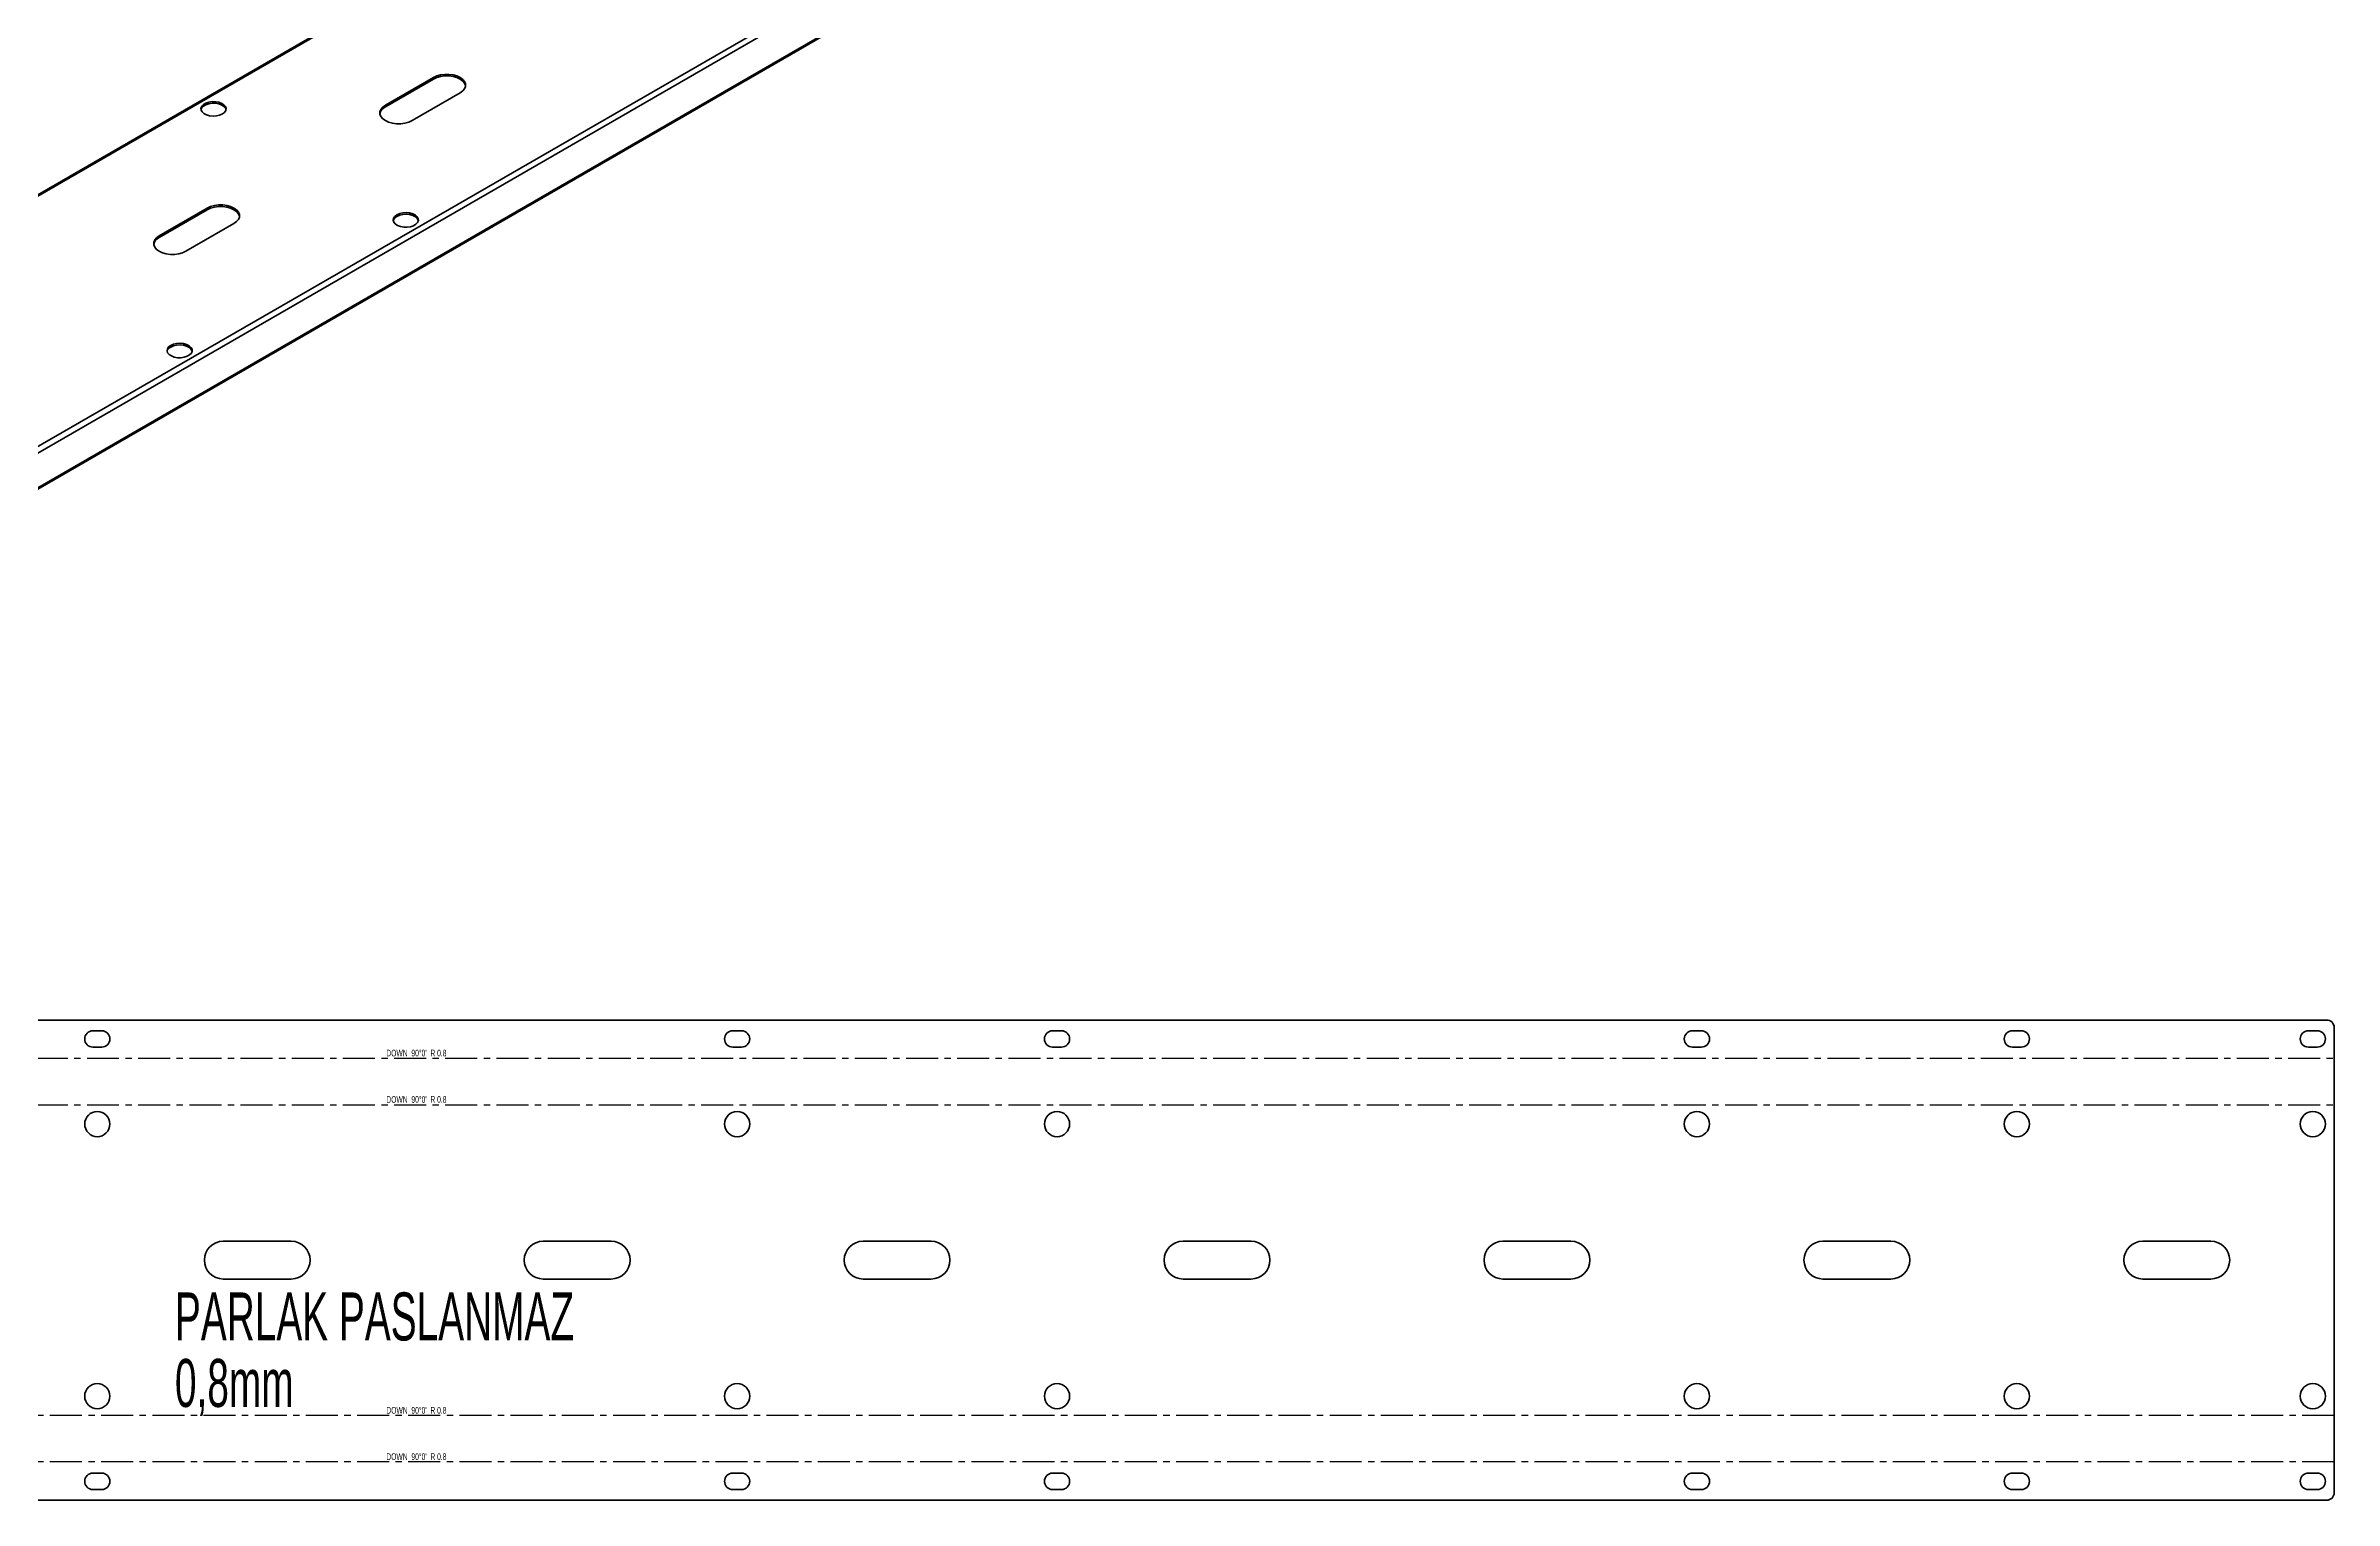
# Model space of a CAD drawing. Header units: millimetres. Extents: x -725 to 860, y -750 to 384.
# Drawn here: x -61 to 847, y -750 to -172 of the extents above; entities that cross this region are included whole.
import ezdxf

# ---------------------------------------------------------------- set-up
doc = ezdxf.new("R2010")
doc.units = ezdxf.units.MM
doc.linetypes.add('CENTERX2', pattern=[20.32, 12.7, -2.54, 2.54, -2.54])
doc.styles.add('SLDTEXTSTYLE0', font='TXT', dxfattribs={"width": 0.605})

# ---------------------------------------------------------------- blocks, each defined once
blk = doc.blocks.new('SW_NOTE_0')
at = {"color": 0, "linetype": 'Continuous', "lineweight": 0, "char_height": 19.05, "attachment_point": 1, "style": 'SLDTEXTSTYLE0'}
for s, insert in [('PARLAK PASLANMAZ', (0, 24.56)), ('0,8mm', (0, -1.84))]:
    blk.add_mtext(s, dxfattribs=dict(at, insert=insert))

msp = doc.modelspace()

# ---------------------------------------------------------------- linework, layer by layer
at = {"color": 7, "linetype": 'Continuous', "lineweight": 35}
for p, q in [((627.65, 167.87), (-448.57, -453.42)), ((628.45, 167.79), (-447.77, -453.5)), ((-361.64, -503.21), (714.58, 118.07)), ((715.71, 116.11), (-360.51, -505.17)), ((-360.84, -519.62), (715.38, 101.66)), ((-360.51, -518.89), (715.71, 102.39)), ((73.66, -196.08), (92.75, -185.06)), ((73.66, -196.73), (92.75, -185.71)), ((92.75, -185.06), (92.75, -185.71)), ((73.66, -196.08), (73.66, -196.73)), ((103.35, -191.18), (84.26, -202.2)), ((-16.15, -247.92), (2.94, -236.9)), ((-16.15, -248.58), (2.94, -237.56)), ((13.55, -243.03), (-5.54, -254.05)), ((2.94, -236.9), (2.94, -237.56)), ((-16.15, -247.92), (-16.15, -248.58)), ((844.3, -559.18), (-671.7, -559.18)), ((847.3, -562.18), (847.3, -746.78)), ((-42.45, -563.43), (-38.95, -563.43)), ((-42.45, -569.93), (-38.95, -569.93)), ((211.55, -563.43), (215.05, -563.43)), ((211.55, -569.93), (215.05, -569.93)), ((338.55, -563.43), (342.05, -563.43)), ((338.55, -569.93), (342.05, -569.93)), ((592.55, -563.43), (596.05, -563.43)), ((592.55, -569.93), (596.05, -569.93)), ((719.55, -563.43), (723.05, -563.43)), ((719.55, -569.93), (723.05, -569.93)), ((837.05, -563.43), (840.55, -563.43)), ((837.05, -569.93), (840.55, -569.93)), ((9.3, -646.98), (36.3, -646.98)), ((136.3, -646.98), (163.3, -646.98)), ((263.3, -646.98), (290.3, -646.98)), ((390.3, -646.98), (417.3, -646.98)), ((517.3, -646.98), (544.3, -646.98)), ((644.3, -646.98), (671.3, -646.98)), ((771.3, -646.98), (798.3, -646.98)), ((36.3, -661.98), (9.3, -661.98)), ((163.3, -661.98), (136.3, -661.98)), ((290.3, -661.98), (263.3, -661.98)), ((417.3, -661.98), (390.3, -661.98)), ((544.3, -661.98), (517.3, -661.98)), ((671.3, -661.98), (644.3, -661.98)), ((798.3, -661.98), (771.3, -661.98)), ((-42.45, -739.03), (-38.95, -739.03)), ((211.55, -739.03), (215.05, -739.03)), ((338.55, -739.03), (342.05, -739.03)), ((592.55, -739.03), (596.05, -739.03)), ((719.55, -739.03), (723.05, -739.03)), ((837.05, -739.03), (840.55, -739.03)), ((-671.7, -749.78), (844.3, -749.78)), ((-42.45, -745.53), (-38.95, -745.53)), ((211.55, -745.53), (215.05, -745.53)), ((338.55, -745.53), (342.05, -745.53)), ((592.55, -745.53), (596.05, -745.53)), ((719.55, -745.53), (723.05, -745.53)), ((837.05, -745.53), (840.55, -745.53))]:
    msp.add_line(p, q, dxfattribs=at)
at = {"color": 7, "linetype": 'CENTERX2'}
for p, q in [((-674.7, -574.38), (847.3, -574.38)), ((-674.7, -592.78), (847.3, -592.78)), ((847.3, -716.18), (-674.7, -716.18)), ((847.3, -734.58), (-674.7, -734.58))]:
    msp.add_line(p, q, dxfattribs=at)
at = {"color": 7, "linetype": 'Continuous', "lineweight": 35, "flags": 128}
for points in [[(92.75, -185.06), (94.06, -184.46), (95.57, -184.04), (97.21, -183.82), (98.89, -183.82), (100.53, -184.04), (102.04, -184.46), (103.35, -185.06), (104.4, -185.82), (105.13, -186.69), (105.5, -187.64), (105.5, -188.61), (105.13, -189.55), (104.4, -190.43), (103.35, -191.18)], [(92.75, -185.71), (94.06, -185.11), (95.57, -184.69), (97.21, -184.47), (98.89, -184.47), (100.53, -184.69), (102.04, -185.11), (103.35, -185.71), (104.4, -186.47), (105.13, -187.34), (105.5, -188.29), (105.53, -188.45)], [(8.96, -199.55), (9.78, -198.93), (10.28, -198.19), (10.42, -197.41), (10.19, -196.64), (9.6, -195.93), (8.71, -195.33), (7.57, -194.9), (6.27, -194.67), (4.91, -194.64), (3.59, -194.83), (2.4, -195.21), (1.44, -195.77), (0.77, -196.45), (0.45, -197.22), (0.49, -198), (0.9, -198.75), (1.65, -199.41), (2.68, -199.92), (3.91, -200.26), (5.25, -200.4), (6.6, -200.31), (7.87, -200.03), (8.96, -199.55)], [(10.39, -197.84), (10.19, -197.29), (9.6, -196.58), (8.71, -195.99), (7.57, -195.56), (6.27, -195.32), (4.91, -195.29), (3.59, -195.48), (2.4, -195.86), (1.44, -196.42), (0.77, -197.1), (0.45, -197.84)], [(84.26, -202.2), (82.95, -202.81), (81.44, -203.23), (79.8, -203.45), (78.12, -203.45), (76.48, -203.23), (74.97, -202.81), (73.66, -202.2), (72.61, -201.45), (71.88, -200.57), (71.51, -199.63), (71.51, -198.66), (71.88, -197.71), (72.61, -196.84), (73.66, -196.08)], [(2.94, -236.9), (4.26, -236.3), (5.77, -235.88), (7.41, -235.66), (9.09, -235.66), (10.73, -235.88), (12.24, -236.3), (13.55, -236.9), (14.6, -237.66), (15.33, -238.53), (15.7, -239.48), (15.7, -240.45), (15.33, -241.39), (14.6, -242.27), (13.55, -243.03)], [(2.94, -237.56), (4.26, -236.95), (5.77, -236.53), (7.41, -236.31), (9.09, -236.31), (10.73, -236.53), (12.24, -236.95), (13.55, -237.56), (14.6, -238.31), (15.33, -239.19), (15.7, -240.13), (15.73, -240.29)], [(78.25, -239.56), (77.43, -240.18), (76.93, -240.91), (76.79, -241.7), (77.02, -242.47), (77.61, -243.18), (78.5, -243.77), (79.64, -244.2), (80.94, -244.44), (82.3, -244.47), (83.62, -244.28), (84.81, -243.9), (85.77, -243.34), (86.44, -242.66), (86.76, -241.89), (86.71, -241.11), (86.3, -240.36), (85.56, -239.7), (84.53, -239.18), (83.3, -238.85), (81.96, -238.71), (80.6, -238.79), (79.34, -239.08), (78.25, -239.56)], [(86.75, -241.92), (86.71, -241.76), (86.3, -241.01), (85.56, -240.35), (84.53, -239.84), (83.3, -239.5), (81.96, -239.36), (80.6, -239.45), (79.34, -239.73), (78.25, -240.21)], [(-5.54, -254.05), (-6.85, -254.65), (-8.37, -255.07), (-10, -255.29), (-11.68, -255.29), (-13.32, -255.07), (-14.83, -254.65), (-16.15, -254.05), (-17.19, -253.29), (-17.92, -252.42), (-18.3, -251.47), (-18.3, -250.5), (-17.92, -249.56), (-17.19, -248.68), (-16.15, -247.92)], [(-11.55, -291.4), (-12.37, -292.02), (-12.87, -292.75), (-13.01, -293.54), (-12.78, -294.31), (-12.2, -295.02), (-11.3, -295.61), (-10.16, -296.05), (-8.87, -296.28), (-7.5, -296.31), (-6.18, -296.12), (-4.99, -295.74), (-4.03, -295.18), (-3.36, -294.5), (-3.04, -293.73), (-3.09, -292.95), (-3.5, -292.2), (-4.25, -291.54), (-5.27, -291.02), (-6.5, -290.69), (-7.84, -290.55), (-9.2, -290.63), (-10.47, -290.92), (-11.55, -291.4)], [(-3.05, -293.77), (-3.09, -293.6), (-3.5, -292.85), (-4.25, -292.19), (-5.27, -291.68), (-6.5, -291.34), (-7.84, -291.21), (-9.2, -291.29), (-10.47, -291.58), (-11.55, -292.05)]]:
    msp.add_lwpolyline(points, dxfattribs=at)
at = {"color": 7, "linetype": 'Continuous', "lineweight": 35}
for centre in [(-40.7, -600.48), (213.3, -600.48), (340.3, -600.48), (594.3, -600.48), (721.3, -600.48), (838.8, -600.48), (-40.7, -708.48), (213.3, -708.48), (340.3, -708.48), (594.3, -708.48), (721.3, -708.48), (838.8, -708.48)]:
    msp.add_circle(centre, 5, dxfattribs=at)
for centre, radius, start, end in [((75.22, -200.21), 3.81, 114.22333, 168.77976), ((79.36, -242.59), 2.63, 114.96349, 165.28025), ((-14.58, -252.05), 3.81, 114.22333, 168.77976), ((-10.44, -294.43), 2.63, 114.96349, 165.28025), ((844.3, -562.18), 3, 0, 90), ((-42.45, -566.68), 3.25, 90, 270), ((-38.95, -566.68), 3.25, 270, 90), ((211.55, -566.68), 3.25, 90, 270), ((215.05, -566.68), 3.25, 270, 90), ((338.55, -566.68), 3.25, 90, 270), ((342.05, -566.68), 3.25, 270, 90), ((592.55, -566.68), 3.25, 90, 270), ((596.05, -566.68), 3.25, 270, 90), ((719.55, -566.68), 3.25, 90, 270), ((723.05, -566.68), 3.25, 270, 90), ((837.05, -566.68), 3.25, 90, 270), ((840.55, -566.68), 3.25, 270, 90), ((9.3, -654.48), 7.5, 90, 270), ((36.3, -654.48), 7.5, 270, 90), ((136.3, -654.48), 7.5, 90, 270), ((163.3, -654.48), 7.5, 270, 90), ((263.3, -654.48), 7.5, 90, 270), ((290.3, -654.48), 7.5, 270, 90), ((390.3, -654.48), 7.5, 90, 270), ((417.3, -654.48), 7.5, 270, 90), ((517.3, -654.48), 7.5, 90, 270), ((544.3, -654.48), 7.5, 270, 90), ((644.3, -654.48), 7.5, 90, 270), ((671.3, -654.48), 7.5, 270, 90), ((771.3, -654.48), 7.5, 90, 270), ((798.3, -654.48), 7.5, 270, 90), ((-42.45, -742.28), 3.25, 90, 270), ((-38.95, -742.28), 3.25, 270, 90), ((211.55, -742.28), 3.25, 90, 270), ((215.05, -742.28), 3.25, 270, 90), ((338.55, -742.28), 3.25, 90, 270), ((342.05, -742.28), 3.25, 270, 90), ((592.55, -742.28), 3.25, 90, 270), ((596.05, -742.28), 3.25, 270, 90), ((719.55, -742.28), 3.25, 90, 270), ((723.05, -742.28), 3.25, 270, 90), ((837.05, -742.28), 3.25, 90, 270), ((840.55, -742.28), 3.25, 270, 90), ((844.3, -746.78), 3, 270, 0)]:
    msp.add_arc(centre, radius, start, end, dxfattribs=at)

# ---------------------------------------------------------------- block references
at = {"color": 7, "linetype": 'Continuous', "lineweight": 0}
msp.add_blockref('SW_NOTE_0', (-9.87, -691.87), dxfattribs=at)

# ---------------------------------------------------------------- texts
at = {"color": 7, "linetype": 'Continuous', "lineweight": 0, "char_height": 2.6458, "attachment_point": 2, "style": 'SLDTEXTSTYLE0'}
for insert in [(85.98, -570.97), (85.98, -589.37), (85.98, -712.77), (85.98, -731.17)]:
    msp.add_mtext("DOWN  90°0'  R 0.8", dxfattribs=dict(at, insert=insert))

doc.saveas('drawing.dxf')
